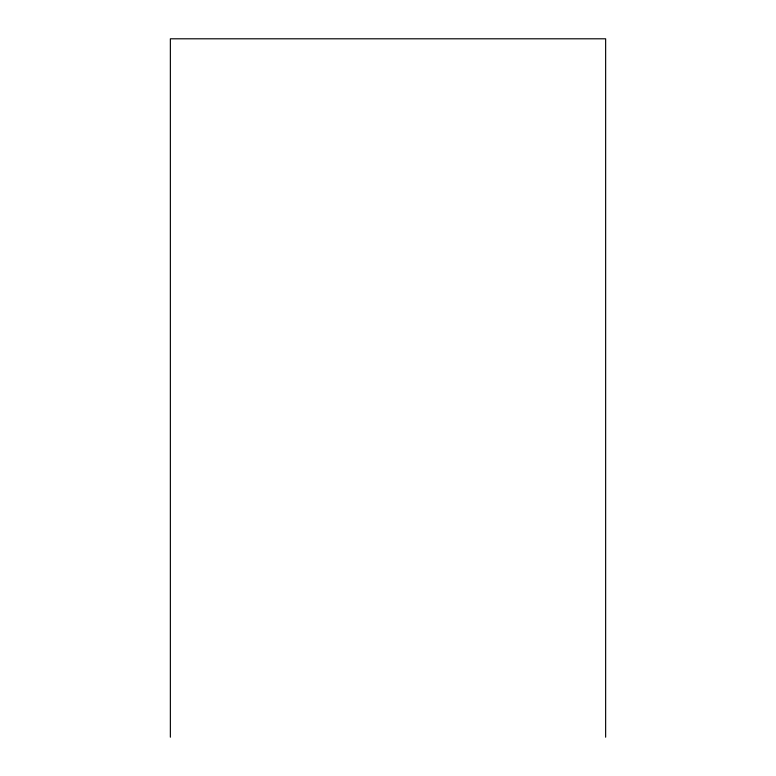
<?xml version="1.0" encoding="UTF-8"?>
<svg xmlns="http://www.w3.org/2000/svg" width="776" height="776" viewBox="0 0 776 776"><rect width="100%" height="100%" fill="white"/><g stroke="black" fill="none" stroke-linecap="round" stroke-linejoin="round"><path stroke-width="1.16" d="M605.639 737.2L605.639 38.8L170.361 38.8L170.361 737.2"/></g></svg>
